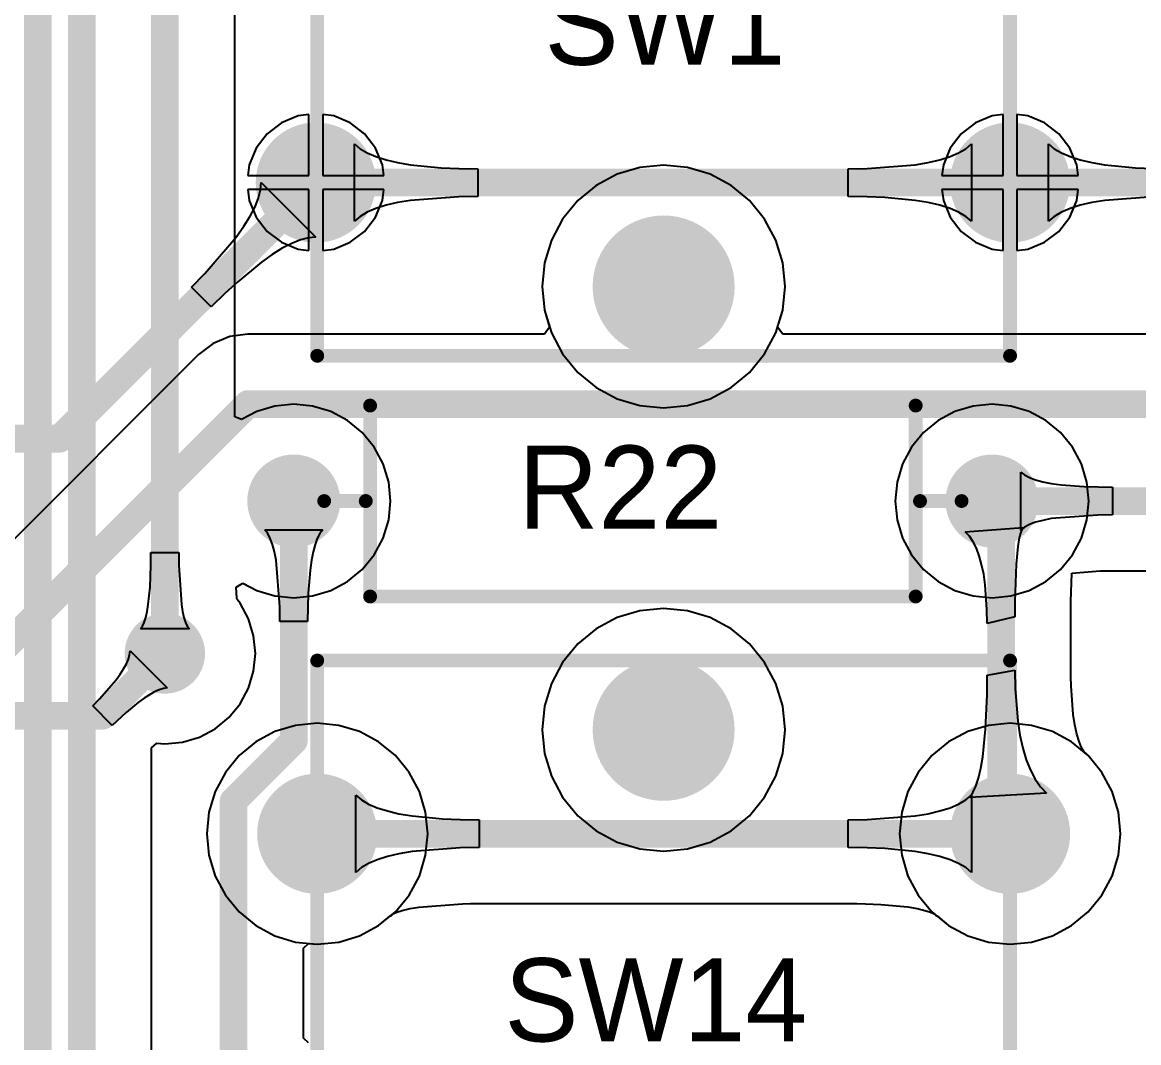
# Model space of a CAD drawing. Header units: millimetres. Extents: x 0 to 140, y 0 to 130.
# Drawn here: x 31.04 to 51.51, y 44.55 to 63.26 of the extents above; entities that cross this region are included whole.
import ezdxf

# ---------------------------------------------------------------- set-up
doc = ezdxf.new("R2010")
doc.units = ezdxf.units.MM
for name, color, linetype in [('BottomLayer', 5, 'Continuous'), ('BottomSolder', 6, 'Continuous'), ('MultiLayer', 9, 'Continuous'), ('PadHoleLayer', 156, 'Continuous'), ('TopLayer', 1, 'Continuous'), ('TopOverlay', 2, 'Continuous'), ('TopSolder', 216, 'Continuous'), ('ViaHoleLayer', 16, 'Continuous')]:
    doc.layers.add(name, color=color, linetype=linetype)

# ---------------------------------------------------------------- blocks, each defined once
blk = doc.blocks.new('SW_4P_B_19')
at = {"layer": 'BottomLayer'}
h = blk.add_hatch(color=5, dxfattribs=at)
edge = h.paths.add_edge_path()
edge.add_arc((-0.0254, 4.445), 1.2, 0, 360)
h = blk.add_hatch(color=5, dxfattribs=at)
edge = h.paths.add_edge_path()
edge.add_arc((-6.3754, 2.54), 1, 0, 360)
h = blk.add_hatch(color=5, dxfattribs=at)
edge = h.paths.add_edge_path()
edge.add_arc((6.35, 2.54), 1, 0, 360)
h = blk.add_hatch(color=5, dxfattribs=at)
edge = h.paths.add_edge_path()
edge.add_arc((-6.3754, -2.54), 1, 0, 360)
h = blk.add_hatch(color=5, dxfattribs=at)
edge = h.paths.add_edge_path()
edge.add_arc((6.3246, -2.54), 1, 0, 360)
h = blk.add_hatch(color=5, dxfattribs=at)
edge = h.paths.add_edge_path()
edge.add_arc((-0.0254, -4.445), 1.2, 0, 360)
at = {"layer": 'BottomSolder'}
h = blk.add_hatch(color=6, dxfattribs=at)
edge = h.paths.add_edge_path()
edge.add_arc((-0.0254, 4.445), 1.3016, 0, 360)
h = blk.add_hatch(color=6, dxfattribs=at)
edge = h.paths.add_edge_path()
edge.add_arc((-6.3754, 2.54), 1.1016, 0, 360)
h = blk.add_hatch(color=6, dxfattribs=at)
edge = h.paths.add_edge_path()
edge.add_arc((6.35, 2.54), 1.1016, 0, 360)
h = blk.add_hatch(color=6, dxfattribs=at)
edge = h.paths.add_edge_path()
edge.add_arc((-6.3754, -2.54), 1.1016, 0, 360)
h = blk.add_hatch(color=6, dxfattribs=at)
edge = h.paths.add_edge_path()
edge.add_arc((6.3246, -2.54), 1.1016, 0, 360)
h = blk.add_hatch(color=6, dxfattribs=at)
edge = h.paths.add_edge_path()
edge.add_arc((-0.0254, -4.445), 1.3016, 0, 360)
at = {"layer": 'MultiLayer'}
h = blk.add_hatch(color=9, dxfattribs=at)
edge = h.paths.add_edge_path()
edge.add_arc((-0.0254, 4.445), 1.2, 0, 360)
h = blk.add_hatch(color=9, dxfattribs=at)
edge = h.paths.add_edge_path()
edge.add_arc((-6.3754, 2.54), 1, 0, 360)
h = blk.add_hatch(color=9, dxfattribs=at)
edge = h.paths.add_edge_path()
edge.add_arc((6.35, 2.54), 1, 0, 360)
h = blk.add_hatch(color=9, dxfattribs=at)
edge = h.paths.add_edge_path()
edge.add_arc((-6.3754, -2.54), 1, 0, 360)
h = blk.add_hatch(color=9, dxfattribs=at)
edge = h.paths.add_edge_path()
edge.add_arc((6.3246, -2.54), 1, 0, 360)
h = blk.add_hatch(color=9, dxfattribs=at)
edge = h.paths.add_edge_path()
edge.add_arc((-0.0254, -4.445), 1.2, 0, 360)
at = {"layer": 'PadHoleLayer'}
h = blk.add_hatch(color=156, dxfattribs=at)
edge = h.paths.add_edge_path()
edge.add_arc((-0.0254, 4.445), 1, 0, 360)
h = blk.add_hatch(color=156, dxfattribs=at)
edge = h.paths.add_edge_path()
edge.add_arc((-6.3754, 2.54), 0.6, 0, 360)
h = blk.add_hatch(color=156, dxfattribs=at)
edge = h.paths.add_edge_path()
edge.add_arc((6.35, 2.54), 0.6, 0, 360)
h = blk.add_hatch(color=156, dxfattribs=at)
edge = h.paths.add_edge_path()
edge.add_arc((-6.3754, -2.54), 0.6, 0, 360)
h = blk.add_hatch(color=156, dxfattribs=at)
edge = h.paths.add_edge_path()
edge.add_arc((6.3246, -2.54), 0.6, 0, 360)
h = blk.add_hatch(color=156, dxfattribs=at)
edge = h.paths.add_edge_path()
edge.add_arc((-0.0254, -4.445), 1, 0, 360)
at = {"layer": 'TopLayer'}
h = blk.add_hatch(color=1, dxfattribs=at)
edge = h.paths.add_edge_path()
edge.add_arc((-0.0254, 4.445), 1.2, 0, 360)
h = blk.add_hatch(color=1, dxfattribs=at)
edge = h.paths.add_edge_path()
edge.add_arc((-6.3754, 2.54), 1, 0, 360)
h = blk.add_hatch(color=1, dxfattribs=at)
edge = h.paths.add_edge_path()
edge.add_arc((6.35, 2.54), 1, 0, 360)
h = blk.add_hatch(color=1, dxfattribs=at)
edge = h.paths.add_edge_path()
edge.add_arc((-6.3754, -2.54), 1, 0, 360)
h = blk.add_hatch(color=1, dxfattribs=at)
edge = h.paths.add_edge_path()
edge.add_arc((6.3246, -2.54), 1, 0, 360)
h = blk.add_hatch(color=1, dxfattribs=at)
edge = h.paths.add_edge_path()
edge.add_arc((-0.0254, -4.445), 1.2, 0, 360)
at = {"layer": 'TopSolder'}
h = blk.add_hatch(color=216, dxfattribs=at)
edge = h.paths.add_edge_path()
edge.add_arc((-0.0254, 4.445), 1.3016, 0, 360)
h = blk.add_hatch(color=216, dxfattribs=at)
edge = h.paths.add_edge_path()
edge.add_arc((-6.3754, 2.54), 1.1016, 0, 360)
h = blk.add_hatch(color=216, dxfattribs=at)
edge = h.paths.add_edge_path()
edge.add_arc((6.35, 2.54), 1.1016, 0, 360)
h = blk.add_hatch(color=216, dxfattribs=at)
edge = h.paths.add_edge_path()
edge.add_arc((-6.3754, -2.54), 1.1016, 0, 360)
h = blk.add_hatch(color=216, dxfattribs=at)
edge = h.paths.add_edge_path()
edge.add_arc((6.3246, -2.54), 1.1016, 0, 360)
h = blk.add_hatch(color=216, dxfattribs=at)
edge = h.paths.add_edge_path()
edge.add_arc((-0.0254, -4.445), 1.3016, 0, 360)
at = {"layer": 'TopOverlay', "const_width": 0.254}
for points in [[(6.3246, 5.715), (-6.3754, 5.715)], [(-6.3754, 5.715), (-6.3754, -5.715)], [(6.3246, 5.715), (6.3246, -5.715)], [(6.3246, -5.715), (-6.3754, -5.715)]]:
    blk.add_lwpolyline(points, dxfattribs=at)
at = {"layer": 'TopOverlay', "const_width": 0.127}
for points in [[(-6.4389, 5.715, 1), (-6.3119, 5.715, 1)], [(-6.4389, 5.715, 1), (-6.3119, 5.715, 1)], [(6.2611, 5.715, 1), (6.3881, 5.715, 1)], [(6.2611, 5.715, 1), (6.3881, 5.715, 1)], [(-6.4389, -5.715, 1), (-6.3119, -5.715, 1)], [(-6.4389, -5.715, 1), (-6.3119, -5.715, 1)], [(6.2611, -5.715, 1), (6.3881, -5.715, 1)], [(6.2611, -5.715, 1), (6.3881, -5.715, 1)]]:
    blk.add_lwpolyline(points, format="xyb", close=True, dxfattribs=at)
blk = doc.blocks.new('_________1_2__29')
at = {"layer": 'BottomLayer'}
h = blk.add_hatch(color=5, dxfattribs=at)
edge = h.paths.add_edge_path()
edge.add_arc((-6.4, 0), 0.75, 0, 360)
h = blk.add_hatch(color=5, dxfattribs=at)
edge = h.paths.add_edge_path()
edge.add_arc((6.4, 0), 0.75, 0, 360)
at = {"layer": 'BottomSolder'}
h = blk.add_hatch(color=6, dxfattribs=at)
edge = h.paths.add_edge_path()
edge.add_arc((-6.4, 0), 0.852, 0, 360)
h = blk.add_hatch(color=6, dxfattribs=at)
edge = h.paths.add_edge_path()
edge.add_arc((6.4, 0), 0.852, 0, 360)
at = {"layer": 'MultiLayer'}
h = blk.add_hatch(color=9, dxfattribs=at)
edge = h.paths.add_edge_path()
edge.add_arc((-6.4, 0), 0.75, 0, 360)
h = blk.add_hatch(color=9, dxfattribs=at)
edge = h.paths.add_edge_path()
edge.add_arc((6.4, 0), 0.75, 0, 360)
at = {"layer": 'PadHoleLayer'}
h = blk.add_hatch(color=156, dxfattribs=at)
edge = h.paths.add_edge_path()
edge.add_arc((-6.4, 0), 0.35, 0, 360)
h = blk.add_hatch(color=156, dxfattribs=at)
edge = h.paths.add_edge_path()
edge.add_arc((6.4, 0), 0.35, 0, 360)
at = {"layer": 'TopLayer'}
h = blk.add_hatch(color=1, dxfattribs=at)
edge = h.paths.add_edge_path()
edge.add_arc((-6.4, 0), 0.75, 0, 360)
h = blk.add_hatch(color=1, dxfattribs=at)
edge = h.paths.add_edge_path()
edge.add_arc((6.4, 0), 0.75, 0, 360)
at = {"layer": 'TopSolder'}
h = blk.add_hatch(color=216, dxfattribs=at)
edge = h.paths.add_edge_path()
edge.add_arc((-6.4, 0), 0.852, 0, 360)
h = blk.add_hatch(color=216, dxfattribs=at)
edge = h.paths.add_edge_path()
edge.add_arc((6.4, 0), 0.852, 0, 360)
at = {"layer": 'TopOverlay', "const_width": 0.254}
for points in [[(-5, 1.75), (-5, -1.75)], [(5, 1.75), (-5, 1.75)], [(5, 1.75), (5, -1.75)], [(-5.08, 0), (-5.842, 0)], [(5.842, 0), (5.08, 0)], [(5, -1.75), (-5, -1.75)]]:
    blk.add_lwpolyline(points, dxfattribs=at)
at = {"layer": 'TopOverlay', "const_width": 0.127}
for points in [[(-5.064, 1.75, 1), (-4.937, 1.75, 1)], [(-5.064, 1.75, 1), (-4.937, 1.75, 1)], [(4.937, 1.75, 1), (5.064, 1.75, 1)], [(4.937, 1.75, 1), (5.064, 1.75, 1)], [(-5.905, 0, 1), (-5.779, 0, 1)], [(-5.144, 0, 1), (-5.016, 0, 1)], [(5.016, 0, 1), (5.144, 0, 1)], [(5.779, 0, 1), (5.905, 0, 1)], [(-5.064, -1.75, 1), (-4.937, -1.75, 1)], [(-5.064, -1.75, 1), (-4.937, -1.75, 1)], [(4.937, -1.75, 1), (5.064, -1.75, 1)], [(4.937, -1.75, 1), (5.064, -1.75, 1)]]:
    blk.add_lwpolyline(points, format="xyb", close=True, dxfattribs=at)
blk = doc.blocks.new('SW_4P_B_49')
at = {"layer": 'BottomLayer'}
h = blk.add_hatch(color=5, dxfattribs=at)
edge = h.paths.add_edge_path()
edge.add_arc((-0.0254, 4.445), 1.2, 0, 360)
h = blk.add_hatch(color=5, dxfattribs=at)
edge = h.paths.add_edge_path()
edge.add_arc((-6.3754, 2.54), 1, 0, 360)
h = blk.add_hatch(color=5, dxfattribs=at)
edge = h.paths.add_edge_path()
edge.add_arc((6.35, 2.54), 1, 0, 360)
h = blk.add_hatch(color=5, dxfattribs=at)
edge = h.paths.add_edge_path()
edge.add_arc((-6.3754, -2.54), 1, 0, 360)
h = blk.add_hatch(color=5, dxfattribs=at)
edge = h.paths.add_edge_path()
edge.add_arc((6.3246, -2.54), 1, 0, 360)
h = blk.add_hatch(color=5, dxfattribs=at)
edge = h.paths.add_edge_path()
edge.add_arc((-0.0254, -4.445), 1.2, 0, 360)
at = {"layer": 'BottomSolder'}
h = blk.add_hatch(color=6, dxfattribs=at)
edge = h.paths.add_edge_path()
edge.add_arc((-0.0254, 4.445), 1.3016, 0, 360)
h = blk.add_hatch(color=6, dxfattribs=at)
edge = h.paths.add_edge_path()
edge.add_arc((-6.3754, 2.54), 1.1016, 0, 360)
h = blk.add_hatch(color=6, dxfattribs=at)
edge = h.paths.add_edge_path()
edge.add_arc((6.35, 2.54), 1.1016, 0, 360)
h = blk.add_hatch(color=6, dxfattribs=at)
edge = h.paths.add_edge_path()
edge.add_arc((-6.3754, -2.54), 1.1016, 0, 360)
h = blk.add_hatch(color=6, dxfattribs=at)
edge = h.paths.add_edge_path()
edge.add_arc((6.3246, -2.54), 1.1016, 0, 360)
h = blk.add_hatch(color=6, dxfattribs=at)
edge = h.paths.add_edge_path()
edge.add_arc((-0.0254, -4.445), 1.3016, 0, 360)
at = {"layer": 'MultiLayer'}
h = blk.add_hatch(color=9, dxfattribs=at)
edge = h.paths.add_edge_path()
edge.add_arc((-0.0254, 4.445), 1.2, 0, 360)
h = blk.add_hatch(color=9, dxfattribs=at)
edge = h.paths.add_edge_path()
edge.add_arc((-6.3754, 2.54), 1, 0, 360)
h = blk.add_hatch(color=9, dxfattribs=at)
edge = h.paths.add_edge_path()
edge.add_arc((6.35, 2.54), 1, 0, 360)
h = blk.add_hatch(color=9, dxfattribs=at)
edge = h.paths.add_edge_path()
edge.add_arc((-6.3754, -2.54), 1, 0, 360)
h = blk.add_hatch(color=9, dxfattribs=at)
edge = h.paths.add_edge_path()
edge.add_arc((6.3246, -2.54), 1, 0, 360)
h = blk.add_hatch(color=9, dxfattribs=at)
edge = h.paths.add_edge_path()
edge.add_arc((-0.0254, -4.445), 1.2, 0, 360)
at = {"layer": 'PadHoleLayer'}
h = blk.add_hatch(color=156, dxfattribs=at)
edge = h.paths.add_edge_path()
edge.add_arc((-0.0254, 4.445), 1, 0, 360)
h = blk.add_hatch(color=156, dxfattribs=at)
edge = h.paths.add_edge_path()
edge.add_arc((-6.3754, 2.54), 0.6, 0, 360)
h = blk.add_hatch(color=156, dxfattribs=at)
edge = h.paths.add_edge_path()
edge.add_arc((6.35, 2.54), 0.6, 0, 360)
h = blk.add_hatch(color=156, dxfattribs=at)
edge = h.paths.add_edge_path()
edge.add_arc((-6.3754, -2.54), 0.6, 0, 360)
h = blk.add_hatch(color=156, dxfattribs=at)
edge = h.paths.add_edge_path()
edge.add_arc((6.3246, -2.54), 0.6, 0, 360)
h = blk.add_hatch(color=156, dxfattribs=at)
edge = h.paths.add_edge_path()
edge.add_arc((-0.0254, -4.445), 1, 0, 360)
at = {"layer": 'TopLayer'}
h = blk.add_hatch(color=1, dxfattribs=at)
edge = h.paths.add_edge_path()
edge.add_arc((-0.0254, 4.445), 1.2, 0, 360)
h = blk.add_hatch(color=1, dxfattribs=at)
edge = h.paths.add_edge_path()
edge.add_arc((-6.3754, 2.54), 1, 0, 360)
h = blk.add_hatch(color=1, dxfattribs=at)
edge = h.paths.add_edge_path()
edge.add_arc((6.35, 2.54), 1, 0, 360)
h = blk.add_hatch(color=1, dxfattribs=at)
edge = h.paths.add_edge_path()
edge.add_arc((-6.3754, -2.54), 1, 0, 360)
h = blk.add_hatch(color=1, dxfattribs=at)
edge = h.paths.add_edge_path()
edge.add_arc((6.3246, -2.54), 1, 0, 360)
h = blk.add_hatch(color=1, dxfattribs=at)
edge = h.paths.add_edge_path()
edge.add_arc((-0.0254, -4.445), 1.2, 0, 360)
at = {"layer": 'TopSolder'}
h = blk.add_hatch(color=216, dxfattribs=at)
edge = h.paths.add_edge_path()
edge.add_arc((-0.0254, 4.445), 1.3016, 0, 360)
h = blk.add_hatch(color=216, dxfattribs=at)
edge = h.paths.add_edge_path()
edge.add_arc((-6.3754, 2.54), 1.1016, 0, 360)
h = blk.add_hatch(color=216, dxfattribs=at)
edge = h.paths.add_edge_path()
edge.add_arc((6.35, 2.54), 1.1016, 0, 360)
h = blk.add_hatch(color=216, dxfattribs=at)
edge = h.paths.add_edge_path()
edge.add_arc((-6.3754, -2.54), 1.1016, 0, 360)
h = blk.add_hatch(color=216, dxfattribs=at)
edge = h.paths.add_edge_path()
edge.add_arc((6.3246, -2.54), 1.1016, 0, 360)
h = blk.add_hatch(color=216, dxfattribs=at)
edge = h.paths.add_edge_path()
edge.add_arc((-0.0254, -4.445), 1.3016, 0, 360)
at = {"layer": 'TopOverlay', "const_width": 0.254}
for points in [[(-6.3754, 5.715), (-6.3754, -5.715)], [(6.3246, 5.715), (-6.3754, 5.715)], [(6.3246, 5.715), (6.3246, -5.715)], [(6.3246, -5.715), (-6.3754, -5.715)]]:
    blk.add_lwpolyline(points, dxfattribs=at)
at = {"layer": 'TopOverlay', "const_width": 0.127}
for points in [[(-6.4389, 5.715, 1), (-6.3119, 5.715, 1)], [(-6.4389, 5.715, 1), (-6.3119, 5.715, 1)], [(6.2611, 5.715, 1), (6.3881, 5.715, 1)], [(6.2611, 5.715, 1), (6.3881, 5.715, 1)], [(-6.4389, -5.715, 1), (-6.3119, -5.715, 1)], [(-6.4389, -5.715, 1), (-6.3119, -5.715, 1)], [(6.2611, -5.715, 1), (6.3881, -5.715, 1)], [(6.2611, -5.715, 1), (6.3881, -5.715, 1)]]:
    blk.add_lwpolyline(points, format="xyb", close=True, dxfattribs=at)

msp = doc.modelspace()

# ---------------------------------------------------------------- hatches: boundary and pattern name
at = {"layer": 'BottomLayer'}
h = msp.add_hatch(color=5, dxfattribs=at)
edge = h.paths.add_edge_path()
edge.add_arc((33.655, 51.689), 0.635, 0, 360)
at = {"layer": 'BottomSolder'}
h = msp.add_hatch(color=6, dxfattribs=at)
edge = h.paths.add_edge_path()
edge.add_arc((33.655, 51.689), 0.737, 0, 360)
at = {"layer": 'TopLayer'}
h = msp.add_hatch(color=1, dxfattribs=at)
edge = h.paths.add_edge_path()
edge.add_arc((33.655, 51.689), 0.635, 0, 360)
at = {"layer": 'TopSolder'}
h = msp.add_hatch(color=216, dxfattribs=at)
edge = h.paths.add_edge_path()
edge.add_arc((33.655, 51.689), 0.737, 0, 360)
at = {"layer": 'ViaHoleLayer'}
h = msp.add_hatch(color=16, dxfattribs=at)
edge = h.paths.add_edge_path()
edge.add_arc((33.655, 51.689), 0.356, 0, 360)

# ---------------------------------------------------------------- linework, layer by layer
at = {"layer": 'BottomLayer'}
for p, q in [((35.791, 61.416), (35.529, 61.215)), ((36.096, 61.543), (35.791, 61.416)), ((36.296, 61.569), (36.096, 61.543)), ((36.296, 60.448), (36.296, 61.569)), ((36.75, 61.543), (36.55, 61.569)), ((36.55, 61.569), (36.55, 60.448)), ((37.055, 61.416), (36.75, 61.543)), ((37.317, 61.215), (37.055, 61.416)), ((48.516, 61.416), (48.254, 61.215)), ((48.821, 61.543), (48.516, 61.416)), ((49.021, 61.569), (48.821, 61.543)), ((49.021, 60.448), (49.021, 61.569)), ((49.476, 61.543), (49.275, 61.569)), ((49.275, 61.569), (49.275, 60.448)), ((49.781, 61.416), (49.476, 61.543)), ((50.043, 61.215), (49.781, 61.416)), ((35.529, 61.215), (35.328, 60.953)), ((37.518, 60.953), (37.317, 61.215)), ((48.254, 61.215), (48.053, 60.953)), ((50.244, 60.953), (50.043, 61.215)), ((37.13, 59.613), (37.13, 61.029)), ((37.13, 61.029), (37.234, 60.942)), ((48.337, 60.942), (48.442, 61.029)), ((48.442, 61.029), (48.442, 59.613)), ((49.855, 59.613), (49.855, 61.029)), ((49.855, 61.029), (49.959, 60.942)), ((35.328, 60.953), (35.201, 60.648)), ((37.234, 60.942), (37.365, 60.865)), ((37.365, 60.865), (37.524, 60.797)), ((37.645, 60.648), (37.518, 60.953)), ((37.524, 60.797), (37.709, 60.738)), ((47.862, 60.738), (48.048, 60.797)), ((48.053, 60.953), (47.927, 60.648)), ((48.048, 60.797), (48.206, 60.865)), ((48.206, 60.865), (48.337, 60.942)), ((49.959, 60.942), (50.091, 60.865)), ((50.091, 60.865), (50.249, 60.797)), ((50.37, 60.648), (50.244, 60.953)), ((50.249, 60.797), (50.435, 60.738)), ((35.201, 60.648), (35.175, 60.448)), ((37.671, 60.448), (37.645, 60.648)), ((37.709, 60.738), (37.922, 60.688)), ((37.922, 60.688), (38.161, 60.648)), ((38.161, 60.648), (38.722, 60.593)), ((38.722, 60.593), (39.042, 60.58)), ((39.042, 60.58), (39.39, 60.575)), ((39.39, 60.575), (39.39, 60.067)), ((42.364, 60.6), (41.946, 60.473)), ((42.798, 60.643), (42.364, 60.6)), ((43.233, 60.6), (42.798, 60.643)), ((43.651, 60.473), (43.233, 60.6)), ((46.181, 60.575), (46.529, 60.58)), ((46.181, 60.067), (46.181, 60.575)), ((46.529, 60.58), (47.41, 60.648)), ((47.41, 60.648), (47.65, 60.688)), ((47.65, 60.688), (47.862, 60.738)), ((47.927, 60.648), (47.9, 60.448)), ((50.397, 60.448), (50.37, 60.648)), ((50.435, 60.738), (50.647, 60.688)), ((50.647, 60.688), (50.887, 60.648)), ((50.887, 60.648), (51.447, 60.593)), ((51.447, 60.593), (51.768, 60.58)), ((35.175, 60.448), (36.296, 60.448)), ((36.55, 60.448), (37.671, 60.448)), ((41.946, 60.473), (41.561, 60.267)), ((44.035, 60.267), (43.651, 60.473)), ((47.9, 60.448), (49.021, 60.448)), ((49.275, 60.448), (50.397, 60.448)), ((36.296, 60.194), (35.175, 60.194)), ((35.175, 60.194), (35.201, 59.994)), ((35.372, 60.039), (35.41, 60.187)), ((35.41, 60.187), (35.423, 60.322)), ((35.423, 60.322), (36.424, 59.321)), ((36.296, 59.073), (36.296, 60.194)), ((37.671, 60.194), (36.55, 60.194)), ((36.55, 60.194), (36.55, 59.073)), ((37.645, 59.994), (37.671, 60.194)), ((41.561, 60.267), (41.224, 59.991)), ((44.373, 59.991), (44.035, 60.267)), ((49.021, 60.194), (47.9, 60.194)), ((47.9, 60.194), (47.927, 59.994)), ((49.021, 59.073), (49.021, 60.194)), ((50.397, 60.194), (49.275, 60.194)), ((49.275, 60.194), (49.275, 59.073)), ((50.37, 59.994), (50.397, 60.194)), ((35.201, 59.994), (35.328, 59.689)), ((35.308, 59.879), (35.372, 60.039)), ((37.518, 59.689), (37.645, 59.994)), ((38.161, 59.994), (37.922, 59.954)), ((39.042, 60.062), (38.161, 59.994)), ((39.39, 60.067), (39.042, 60.062)), ((41.224, 59.991), (40.947, 59.653)), ((44.65, 59.653), (44.373, 59.991)), ((46.529, 60.062), (46.181, 60.067)), ((46.85, 60.049), (46.529, 60.062)), ((47.41, 59.994), (46.85, 60.049)), ((47.65, 59.954), (47.41, 59.994)), ((47.927, 59.994), (48.053, 59.689)), ((50.244, 59.689), (50.37, 59.994)), ((50.887, 59.994), (50.647, 59.954)), ((51.768, 60.062), (50.887, 59.994)), ((35.218, 59.706), (35.308, 59.879)), ((37.365, 59.777), (37.234, 59.7)), ((37.524, 59.845), (37.365, 59.777)), ((37.709, 59.904), (37.524, 59.845)), ((37.922, 59.954), (37.709, 59.904)), ((47.862, 59.904), (47.65, 59.954)), ((48.048, 59.845), (47.862, 59.904)), ((48.206, 59.777), (48.048, 59.845)), ((48.337, 59.7), (48.206, 59.777)), ((50.091, 59.777), (49.959, 59.7)), ((50.249, 59.845), (50.091, 59.777)), ((50.435, 59.904), (50.249, 59.845)), ((50.647, 59.954), (50.435, 59.904)), ((35.103, 59.521), (35.218, 59.706)), ((35.328, 59.689), (35.529, 59.427)), ((37.234, 59.7), (37.13, 59.613)), ((37.317, 59.427), (37.518, 59.689)), ((40.947, 59.653), (40.741, 59.268)), ((44.856, 59.268), (44.65, 59.653)), ((48.053, 59.689), (48.254, 59.427)), ((48.442, 59.613), (48.337, 59.7)), ((49.959, 59.7), (49.855, 59.613)), ((50.043, 59.427), (50.244, 59.689)), ((34.963, 59.323), (35.103, 59.521)), ((35.529, 59.427), (35.791, 59.226)), ((37.055, 59.226), (37.317, 59.427)), ((48.254, 59.427), (48.516, 59.226)), ((49.781, 59.226), (50.043, 59.427)), ((34.388, 58.652), (34.963, 59.323)), ((35.791, 59.226), (36.096, 59.099)), ((35.981, 59.206), (35.808, 59.116)), ((36.141, 59.27), (35.981, 59.206)), ((36.289, 59.308), (36.141, 59.27)), ((36.424, 59.321), (36.289, 59.308)), ((36.75, 59.099), (37.055, 59.226)), ((40.741, 59.268), (40.614, 58.85)), ((44.982, 58.85), (44.856, 59.268)), ((48.516, 59.226), (48.821, 59.099)), ((49.476, 59.099), (49.781, 59.226)), ((35.623, 59.001), (35.425, 58.861)), ((35.808, 59.116), (35.623, 59.001)), ((36.096, 59.099), (36.296, 59.073)), ((36.55, 59.073), (36.75, 59.099)), ((48.821, 59.099), (49.021, 59.073)), ((49.275, 59.073), (49.476, 59.099)), ((35.425, 58.861), (34.99, 58.503)), ((40.614, 58.85), (40.572, 58.416)), ((45.025, 58.416), (44.982, 58.85)), ((34.145, 58.402), (34.388, 58.652)), ((34.504, 58.043), (34.145, 58.402)), ((34.99, 58.503), (34.754, 58.286)), ((40.572, 58.416), (40.614, 57.982)), ((44.982, 57.982), (45.025, 58.416)), ((34.754, 58.286), (34.504, 58.043)), ((40.614, 57.982), (40.709, 57.669)), ((44.887, 57.669), (44.982, 57.982)), ((35.179, 57.542), (34.847, 57.498)), ((40.615, 57.542), (35.179, 57.542)), ((40.709, 57.669), (40.615, 57.542)), ((44.982, 57.542), (44.887, 57.669)), ((58.724, 57.542), (44.982, 57.542)), ((34.539, 57.37), (34.273, 57.167)), ((34.847, 57.498), (34.539, 57.37)), ((34.273, 57.167), (30.201, 53.095)), ((49.348, 53.952), (49.348, 55.014)), ((49.348, 55.014), (49.415, 54.961)), ((49.415, 54.961), (49.504, 54.914)), ((49.504, 54.914), (49.615, 54.873)), ((49.615, 54.873), (49.749, 54.837)), ((49.749, 54.837), (49.905, 54.806)), ((49.905, 54.806), (50.084, 54.781)), ((50.084, 54.781), (50.509, 54.748)), ((50.509, 54.748), (51.024, 54.737)), ((51.024, 54.737), (51.024, 54.229)), ((51.024, 54.229), (50.755, 54.226)), ((49.504, 54.052), (49.415, 54.005)), ((49.615, 54.093), (49.504, 54.052)), ((49.749, 54.129), (49.615, 54.093)), ((49.905, 54.16), (49.749, 54.129)), ((50.755, 54.226), (49.905, 54.16)), ((35.54, 53.886), (35.487, 53.953)), ((35.487, 53.953), (36.549, 53.953)), ((35.587, 53.797), (35.54, 53.886)), ((36.496, 53.886), (36.449, 53.797)), ((36.549, 53.953), (36.496, 53.886)), ((48.326, 53.917), (49.388, 53.995)), ((48.403, 53.837), (48.326, 53.917)), ((48.471, 53.738), (48.403, 53.837)), ((49.334, 53.874), (49.311, 53.774)), ((49.359, 53.947), (49.334, 53.874)), ((49.415, 54.005), (49.348, 53.952)), ((49.388, 53.995), (49.359, 53.947)), ((35.628, 53.686), (35.587, 53.797)), ((35.664, 53.552), (35.628, 53.686)), ((36.408, 53.686), (36.372, 53.552)), ((36.449, 53.797), (36.408, 53.686)), ((48.532, 53.619), (48.471, 53.738)), ((48.584, 53.48), (48.532, 53.619)), ((49.291, 53.649), (49.261, 53.323)), ((49.311, 53.774), (49.291, 53.649)), ((35.695, 53.396), (35.664, 53.552)), ((36.372, 53.552), (36.341, 53.396)), ((48.628, 53.322), (48.584, 53.48)), ((35.761, 52.546), (35.695, 53.396)), ((36.316, 53.217), (36.283, 52.792)), ((36.341, 53.396), (36.316, 53.217)), ((48.665, 53.145), (48.628, 53.322)), ((49.261, 53.323), (49.239, 52.64)), ((48.693, 52.947), (48.665, 53.145)), ((50.264, 52.644), (50.281, 53.161)), ((50.281, 53.161), (50.8, 53.202)), ((50.8, 53.202), (50.817, 53.202)), ((50.817, 53.202), (52.56, 53.202)), ((48.725, 52.494), (48.693, 52.947)), ((36.283, 52.792), (36.272, 52.277)), ((49.239, 52.64), (49.237, 52.361)), ((50.264, 51.263), (50.264, 52.644)), ((35.764, 52.277), (35.761, 52.546)), ((48.729, 52.238), (48.725, 52.494)), ((36.272, 52.277), (35.764, 52.277)), ((49.237, 52.361), (48.729, 52.238)), ((32.949, 51.499), (32.986, 51.584)), ((32.986, 51.584), (33.01, 51.662)), ((33.01, 51.662), (33.022, 51.734)), ((33.022, 51.734), (33.7, 51.056)), ((32.837, 51.31), (32.899, 51.408)), ((32.899, 51.408), (32.949, 51.499)), ((48.729, 51.292), (49.237, 51.38)), ((49.237, 51.38), (49.243, 51.046)), ((32.459, 50.855), (32.762, 51.206)), ((32.762, 51.206), (32.837, 51.31)), ((48.726, 50.932), (48.729, 51.292)), ((50.267, 51.095), (50.264, 51.263)), ((33.465, 50.983), (33.374, 50.933)), ((33.55, 51.02), (33.465, 50.983)), ((33.628, 51.044), (33.55, 51.02)), ((33.7, 51.056), (33.628, 51.044)), ((49.243, 51.046), (49.289, 50.45)), ((50.308, 50.569), (50.267, 51.095)), ((32.332, 50.726), (32.459, 50.855)), ((33.172, 50.796), (32.945, 50.607)), ((33.276, 50.871), (33.172, 50.796)), ((33.374, 50.933), (33.276, 50.871)), ((48.7, 50.302), (48.726, 50.932)), ((32.692, 50.366), (32.332, 50.726)), ((32.945, 50.607), (32.692, 50.366)), ((50.338, 50.378), (50.308, 50.569)), ((49.289, 50.45), (49.33, 50.189)), ((50.375, 50.209), (50.338, 50.378)), ((48.647, 49.794), (48.7, 50.302)), ((49.33, 50.189), (49.382, 49.951)), ((50.415, 50.076), (50.375, 50.209)), ((49.382, 49.951), (49.446, 49.738)), ((50.453, 49.98), (50.415, 50.076)), ((50.484, 49.92), (50.453, 49.98)), ((48.611, 49.584), (48.647, 49.794)), ((49.446, 49.738), (49.521, 49.549)), ((50.503, 49.894), (50.484, 49.92)), ((50.559, 49.834), (50.503, 49.894)), ((50.581, 49.816), (50.559, 49.834)), ((50.833, 49.509), (50.581, 49.816)), ((48.569, 49.405), (48.611, 49.584)), ((49.521, 49.549), (49.608, 49.385)), ((48.52, 49.257), (48.569, 49.405)), ((49.608, 49.385), (49.707, 49.244)), ((51.02, 49.159), (50.833, 49.509)), ((48.402, 49.049), (48.464, 49.138)), ((49.817, 49.128), (48.402, 49.049)), ((48.464, 49.138), (48.52, 49.257)), ((49.707, 49.244), (49.817, 49.128)), ((51.135, 48.779), (51.02, 49.159)), ((37.155, 47.676), (37.155, 49.092)), ((37.155, 49.092), (37.259, 49.005)), ((37.259, 49.005), (37.391, 48.928)), ((37.391, 48.928), (37.549, 48.86)), ((48.048, 48.86), (48.206, 48.928)), ((48.206, 48.928), (48.337, 49.005)), ((48.337, 49.005), (48.442, 49.092)), ((48.442, 49.092), (48.442, 47.676)), ((37.549, 48.86), (37.735, 48.801)), ((37.735, 48.801), (37.947, 48.751)), ((37.947, 48.751), (38.187, 48.711)), ((38.187, 48.711), (38.747, 48.656)), ((46.529, 48.643), (47.41, 48.711)), ((47.41, 48.711), (47.65, 48.751)), ((47.65, 48.751), (47.862, 48.801)), ((47.862, 48.801), (48.048, 48.86)), ((51.174, 48.384), (51.135, 48.779)), ((38.747, 48.656), (39.068, 48.643)), ((39.068, 48.643), (39.416, 48.638)), ((39.416, 48.638), (39.416, 48.13)), ((46.181, 48.638), (46.529, 48.643)), ((46.181, 48.13), (46.181, 48.638)), ((51.135, 47.989), (51.174, 48.384)), ((39.068, 48.125), (38.187, 48.057)), ((39.416, 48.13), (39.068, 48.125)), ((46.529, 48.125), (46.181, 48.13)), ((46.85, 48.112), (46.529, 48.125)), ((47.41, 48.057), (46.85, 48.112)), ((37.549, 47.908), (37.391, 47.84)), ((37.735, 47.967), (37.549, 47.908)), ((37.947, 48.017), (37.735, 47.967)), ((38.187, 48.057), (37.947, 48.017)), ((47.65, 48.017), (47.41, 48.057)), ((47.862, 47.967), (47.65, 48.017)), ((48.048, 47.908), (47.862, 47.967)), ((48.206, 47.84), (48.048, 47.908)), ((51.02, 47.609), (51.135, 47.989)), ((37.259, 47.763), (37.155, 47.676)), ((37.391, 47.84), (37.259, 47.763)), ((48.337, 47.763), (48.206, 47.84)), ((48.442, 47.676), (48.337, 47.763)), ((50.833, 47.259), (51.02, 47.609)), ((38.313, 47.039), (39.114, 47.101)), ((39.114, 47.101), (39.255, 47.103)), ((39.255, 47.103), (46.342, 47.103)), ((46.342, 47.103), (46.501, 47.101)), ((46.501, 47.101), (46.778, 47.089)), ((46.778, 47.089), (47.274, 47.041)), ((50.581, 46.952), (50.833, 47.259)), ((37.574, 46.7), (37.781, 46.87)), ((37.781, 46.87), (37.808, 46.886)), ((37.808, 46.886), (37.849, 46.92)), ((37.849, 46.92), (37.854, 46.923)), ((37.854, 46.923), (37.907, 46.946)), ((37.907, 46.946), (38.007, 46.978)), ((38.007, 46.978), (38.151, 47.012)), ((38.151, 47.012), (38.313, 47.039)), ((47.274, 47.041), (47.446, 47.012)), ((47.446, 47.012), (47.589, 46.978)), ((47.589, 46.978), (47.689, 46.946)), ((47.689, 46.946), (47.743, 46.923)), ((47.743, 46.923), (47.748, 46.92)), ((47.748, 46.92), (47.789, 46.886)), ((47.789, 46.886), (47.816, 46.87)), ((47.816, 46.87), (48.023, 46.7)), ((50.274, 46.7), (50.581, 46.952)), ((37.224, 46.512), (37.574, 46.7)), ((48.023, 46.7), (48.373, 46.512)), ((49.924, 46.512), (50.274, 46.7)), ((36.844, 46.397), (37.224, 46.512)), ((48.373, 46.512), (48.753, 46.397)), ((49.544, 46.397), (49.924, 46.512)), ((36.196, 46.289), (36.29, 46.374)), ((36.196, 44.635), (36.196, 46.289)), ((36.29, 46.374), (36.448, 46.358)), ((36.448, 46.358), (36.844, 46.397)), ((48.753, 46.397), (49.148, 46.358)), ((49.148, 46.358), (49.544, 46.397)), ((36.291, 44.552), (36.196, 44.635))]:
    msp.add_line(p, q, dxfattribs=at)
at = {"layer": 'BottomLayer', "const_width": 0.508}
for points in [[(31.728, 55.626), (36.423, 60.321)], [(36.423, 60.321), (49.148, 60.321)], [(49.148, 60.321), (54.532, 60.321)], [(30.732, 51.814), (35.179, 56.261)], [(35.179, 56.261), (70.485, 56.261)], [(26.924, 55.626), (31.728, 55.626)], [(36.018, 50.086), (36.018, 54.483)], [(48.818, 54.483), (54.028, 54.483)], [(48.818, 54.483), (48.983, 54.318)], [(48.983, 48.549), (48.983, 54.318)], [(32.512, 50.546), (33.655, 51.689)], [(26.924, 50.546), (32.512, 50.546)], [(34.915, 48.983), (36.018, 50.086)], [(34.915, 38.723), (34.915, 48.983)], [(36.311, 48.522), (36.448, 48.384)], [(48.983, 48.549), (49.148, 48.384)], [(36.448, 48.384), (49.148, 48.384)]]:
    msp.add_lwpolyline(points, dxfattribs=at)
at = {"layer": 'BottomLayer', "const_width": 0.254}
for points in [[(36.296, 60.321, 1), (36.55, 60.321, 1)], [(36.296, 60.321, 1), (36.55, 60.321, 1)], [(49.021, 60.321, 1), (49.275, 60.321, 1)], [(49.021, 60.321, 1), (49.275, 60.321, 1)], [(35.052, 56.261, 1), (35.306, 56.261, 1)], [(35.052, 56.261, 1), (35.306, 56.261, 1)], [(31.601, 55.626, 1), (31.855, 55.626, 1)], [(31.601, 55.626, 1), (31.855, 55.626, 1)], [(35.891, 54.483, 1), (36.145, 54.483, 1)], [(48.691, 54.483, 1), (48.945, 54.483, 1)], [(48.691, 54.483, 1), (48.945, 54.483, 1)], [(48.856, 54.318, 1), (49.11, 54.318, 1)], [(48.856, 54.318, 1), (49.11, 54.318, 1)], [(33.528, 51.689, 1), (33.782, 51.689, 1)], [(32.385, 50.546, 1), (32.639, 50.546, 1)], [(32.385, 50.546, 1), (32.639, 50.546, 1)], [(35.891, 50.086, 1), (36.145, 50.086, 1)], [(35.891, 50.086, 1), (36.145, 50.086, 1)], [(34.788, 48.983, 1), (35.042, 48.983, 1)], [(34.788, 48.983, 1), (35.042, 48.983, 1)], [(36.184, 48.522, 1), (36.438, 48.522, 1)], [(48.856, 48.549, 1), (49.11, 48.549, 1)], [(48.856, 48.549, 1), (49.11, 48.549, 1)], [(36.321, 48.384, 1), (36.575, 48.384, 1)], [(36.321, 48.384, 1), (36.575, 48.384, 1)], [(49.021, 48.384, 1), (49.275, 48.384, 1)], [(49.021, 48.384, 1), (49.275, 48.384, 1)]]:
    msp.add_lwpolyline(points, format="xyb", close=True, dxfattribs=at)
at = {"layer": 'TopLayer'}
for p, q in [((34.936, 56.026), (34.936, 63.87)), ((35.791, 61.416), (35.529, 61.215)), ((36.096, 61.543), (35.791, 61.416)), ((36.296, 61.569), (36.096, 61.543)), ((36.296, 60.448), (36.296, 61.569)), ((36.75, 61.543), (36.55, 61.569)), ((36.55, 61.569), (36.55, 60.448)), ((37.055, 61.416), (36.75, 61.543)), ((37.317, 61.215), (37.055, 61.416)), ((48.516, 61.416), (48.254, 61.215)), ((48.821, 61.543), (48.516, 61.416)), ((49.021, 61.569), (48.821, 61.543)), ((49.021, 60.448), (49.021, 61.569)), ((49.476, 61.543), (49.275, 61.569)), ((49.275, 61.569), (49.275, 60.448)), ((49.781, 61.416), (49.476, 61.543)), ((50.043, 61.215), (49.781, 61.416)), ((35.529, 61.215), (35.328, 60.953)), ((37.518, 60.953), (37.317, 61.215)), ((48.254, 61.215), (48.053, 60.953)), ((50.244, 60.953), (50.043, 61.215)), ((35.328, 60.953), (35.201, 60.648)), ((37.645, 60.648), (37.518, 60.953)), ((48.053, 60.953), (47.927, 60.648)), ((50.37, 60.648), (50.244, 60.953)), ((35.201, 60.648), (35.175, 60.448)), ((37.671, 60.448), (37.645, 60.648)), ((42.364, 60.6), (41.946, 60.473)), ((42.798, 60.643), (42.364, 60.6)), ((43.233, 60.6), (42.798, 60.643)), ((43.651, 60.473), (43.233, 60.6)), ((47.927, 60.648), (47.9, 60.448)), ((50.397, 60.448), (50.37, 60.648)), ((35.175, 60.448), (36.296, 60.448)), ((36.55, 60.448), (37.671, 60.448)), ((41.946, 60.473), (41.561, 60.267)), ((44.035, 60.267), (43.651, 60.473)), ((47.9, 60.448), (49.021, 60.448)), ((49.275, 60.448), (50.397, 60.448)), ((36.296, 60.194), (35.175, 60.194)), ((35.175, 60.194), (35.201, 59.994)), ((36.296, 59.073), (36.296, 60.194)), ((37.671, 60.194), (36.55, 60.194)), ((36.55, 60.194), (36.55, 59.073)), ((37.645, 59.994), (37.671, 60.194)), ((41.561, 60.267), (41.224, 59.991)), ((44.373, 59.991), (44.035, 60.267)), ((49.021, 60.194), (47.9, 60.194)), ((47.9, 60.194), (47.927, 59.994)), ((49.021, 59.073), (49.021, 60.194)), ((50.397, 60.194), (49.275, 60.194)), ((49.275, 60.194), (49.275, 59.073)), ((50.37, 59.994), (50.397, 60.194)), ((35.201, 59.994), (35.328, 59.689)), ((37.518, 59.689), (37.645, 59.994)), ((41.224, 59.991), (40.947, 59.653)), ((44.65, 59.653), (44.373, 59.991)), ((47.927, 59.994), (48.053, 59.689)), ((50.244, 59.689), (50.37, 59.994)), ((35.328, 59.689), (35.529, 59.427)), ((37.317, 59.427), (37.518, 59.689)), ((40.947, 59.653), (40.741, 59.268)), ((44.856, 59.268), (44.65, 59.653)), ((48.053, 59.689), (48.254, 59.427)), ((50.043, 59.427), (50.244, 59.689)), ((35.529, 59.427), (35.791, 59.226)), ((37.055, 59.226), (37.317, 59.427)), ((48.254, 59.427), (48.516, 59.226)), ((49.781, 59.226), (50.043, 59.427)), ((35.791, 59.226), (36.096, 59.099)), ((36.75, 59.099), (37.055, 59.226)), ((40.741, 59.268), (40.614, 58.85)), ((44.982, 58.85), (44.856, 59.268)), ((48.516, 59.226), (48.821, 59.099)), ((49.476, 59.099), (49.781, 59.226)), ((36.096, 59.099), (36.296, 59.073)), ((36.55, 59.073), (36.75, 59.099)), ((48.821, 59.099), (49.021, 59.073)), ((49.275, 59.073), (49.476, 59.099)), ((40.614, 58.85), (40.572, 58.416)), ((45.025, 58.416), (44.982, 58.85)), ((40.572, 58.416), (40.614, 57.982)), ((44.982, 57.982), (45.025, 58.416)), ((40.614, 57.982), (40.741, 57.564)), ((44.856, 57.564), (44.982, 57.982)), ((40.741, 57.564), (40.947, 57.179)), ((44.65, 57.179), (44.856, 57.564)), ((40.947, 57.179), (41.224, 56.841)), ((44.373, 56.841), (44.65, 57.179)), ((41.224, 56.841), (41.561, 56.565)), ((44.035, 56.565), (44.373, 56.841)), ((41.561, 56.565), (41.946, 56.359)), ((43.651, 56.359), (44.035, 56.565)), ((41.946, 56.359), (42.364, 56.232)), ((43.233, 56.232), (43.651, 56.359)), ((35.339, 56.122), (35.063, 55.975)), ((35.672, 56.223), (35.339, 56.122)), ((36.018, 56.258), (35.672, 56.223)), ((36.364, 56.223), (36.018, 56.258)), ((36.697, 56.122), (36.364, 56.223)), ((37.004, 55.958), (36.697, 56.122)), ((42.364, 56.232), (42.798, 56.189)), ((42.798, 56.189), (43.233, 56.232)), ((48.139, 56.122), (47.832, 55.958)), ((48.472, 56.223), (48.139, 56.122)), ((48.818, 56.258), (48.472, 56.223)), ((49.164, 56.223), (48.818, 56.258)), ((49.497, 56.122), (49.164, 56.223)), ((49.804, 55.958), (49.497, 56.122)), ((35.063, 55.975), (34.936, 56.026)), ((37.273, 55.738), (37.004, 55.958)), ((47.832, 55.958), (47.563, 55.738)), ((50.073, 55.738), (49.804, 55.958)), ((37.493, 55.469), (37.273, 55.738)), ((47.563, 55.738), (47.343, 55.469)), ((50.293, 55.469), (50.073, 55.738)), ((37.657, 55.162), (37.493, 55.469)), ((47.343, 55.469), (47.179, 55.162)), ((50.457, 55.162), (50.293, 55.469)), ((37.758, 54.829), (37.657, 55.162)), ((47.179, 55.162), (47.078, 54.829)), ((50.558, 54.829), (50.457, 55.162)), ((37.793, 54.483), (37.758, 54.829)), ((47.078, 54.829), (47.043, 54.483)), ((50.593, 54.483), (50.558, 54.829)), ((37.758, 54.137), (37.793, 54.483)), ((47.043, 54.483), (47.078, 54.137)), ((50.558, 54.137), (50.593, 54.483)), ((37.657, 53.804), (37.758, 54.137)), ((47.078, 54.137), (47.179, 53.804)), ((50.457, 53.804), (50.558, 54.137)), ((37.493, 53.497), (37.657, 53.804)), ((47.179, 53.804), (47.343, 53.497)), ((50.293, 53.497), (50.457, 53.804)), ((33.399, 53.31), (33.401, 53.541)), ((33.401, 53.541), (33.909, 53.541)), ((33.909, 53.541), (33.911, 53.31)), ((37.273, 53.228), (37.493, 53.497)), ((47.343, 53.497), (47.563, 53.228)), ((50.073, 53.228), (50.293, 53.497)), ((33.383, 52.907), (33.399, 53.31)), ((33.911, 53.31), (33.958, 52.586)), ((37.004, 53.008), (37.273, 53.228)), ((47.563, 53.228), (47.832, 53.008)), ((49.804, 53.008), (50.073, 53.228)), ((36.697, 52.844), (37.004, 53.008)), ((47.832, 53.008), (48.139, 52.844)), ((49.497, 52.844), (49.804, 53.008)), ((33.352, 52.586), (33.383, 52.907)), ((34.964, 52.905), (35.087, 52.978)), ((34.977, 52.703), (34.964, 52.905)), ((35.087, 52.978), (35.339, 52.844)), ((35.339, 52.844), (35.672, 52.743)), ((36.364, 52.743), (36.697, 52.844)), ((48.139, 52.844), (48.472, 52.743)), ((49.164, 52.743), (49.497, 52.844)), ((34.982, 52.675), (34.977, 52.703)), ((35.034, 52.611), (34.982, 52.675)), ((35.188, 52.324), (35.034, 52.611)), ((35.672, 52.743), (36.018, 52.708)), ((36.018, 52.708), (36.364, 52.743)), ((48.472, 52.743), (48.818, 52.708)), ((48.818, 52.708), (49.164, 52.743)), ((33.305, 52.346), (33.331, 52.456)), ((33.331, 52.456), (33.352, 52.586)), ((33.958, 52.586), (33.979, 52.456)), ((33.979, 52.456), (34.005, 52.346)), ((42.364, 52.473), (41.946, 52.346)), ((42.798, 52.516), (42.364, 52.473)), ((43.233, 52.473), (42.798, 52.516)), ((43.651, 52.346), (43.233, 52.473)), ((33.206, 52.138), (33.243, 52.187)), ((33.243, 52.187), (33.276, 52.256)), ((33.276, 52.256), (33.305, 52.346)), ((34.005, 52.346), (34.034, 52.256)), ((34.034, 52.256), (34.067, 52.187)), ((34.067, 52.187), (34.104, 52.138)), ((35.282, 52.013), (35.188, 52.324)), ((41.946, 52.346), (41.561, 52.14)), ((44.035, 52.14), (43.651, 52.346)), ((34.104, 52.138), (33.206, 52.138)), ((35.314, 51.689), (35.282, 52.013)), ((41.561, 52.14), (41.224, 51.864)), ((44.373, 51.864), (44.035, 52.14)), ((41.224, 51.864), (40.947, 51.526)), ((44.65, 51.526), (44.373, 51.864)), ((35.282, 51.365), (35.314, 51.689)), ((35.188, 51.054), (35.282, 51.365)), ((40.947, 51.526), (40.741, 51.141)), ((44.856, 51.141), (44.65, 51.526)), ((35.034, 50.767), (35.188, 51.054)), ((40.741, 51.141), (40.614, 50.723)), ((44.982, 50.723), (44.856, 51.141)), ((34.828, 50.516), (35.034, 50.767)), ((40.614, 50.723), (40.572, 50.289)), ((45.025, 50.289), (44.982, 50.723)), ((34.577, 50.31), (34.828, 50.516)), ((36.053, 50.371), (35.673, 50.256)), ((36.448, 50.41), (36.053, 50.371)), ((36.844, 50.371), (36.448, 50.41)), ((37.224, 50.256), (36.844, 50.371)), ((48.753, 50.371), (48.373, 50.256)), ((49.148, 50.41), (48.753, 50.371)), ((49.544, 50.371), (49.148, 50.41)), ((49.924, 50.256), (49.544, 50.371)), ((33.979, 50.062), (34.29, 50.156)), ((34.29, 50.156), (34.577, 50.31)), ((35.673, 50.256), (35.323, 50.068)), ((37.574, 50.068), (37.224, 50.256)), ((40.572, 50.289), (40.614, 49.855)), ((44.982, 49.855), (45.025, 50.289)), ((48.373, 50.256), (48.023, 50.068)), ((50.274, 50.068), (49.924, 50.256)), ((33.412, 49.959), (33.506, 50.045)), ((33.412, 43.513), (33.412, 49.959)), ((33.506, 50.045), (33.655, 50.03)), ((33.655, 50.03), (33.979, 50.062)), ((35.323, 50.068), (35.016, 49.816)), ((37.881, 49.816), (37.574, 50.068)), ((48.023, 50.068), (47.716, 49.816)), ((50.581, 49.816), (50.274, 50.068)), ((35.016, 49.816), (34.764, 49.509)), ((38.133, 49.509), (37.881, 49.816)), ((40.614, 49.855), (40.741, 49.437)), ((44.856, 49.437), (44.982, 49.855)), ((47.716, 49.816), (47.464, 49.509)), ((50.833, 49.509), (50.581, 49.816)), ((34.764, 49.509), (34.577, 49.159)), ((38.32, 49.159), (38.133, 49.509)), ((40.741, 49.437), (40.947, 49.052)), ((44.65, 49.052), (44.856, 49.437)), ((47.464, 49.509), (47.277, 49.159)), ((51.02, 49.159), (50.833, 49.509)), ((34.577, 49.159), (34.462, 48.779)), ((38.435, 48.779), (38.32, 49.159)), ((47.277, 49.159), (47.162, 48.779)), ((51.135, 48.779), (51.02, 49.159)), ((40.947, 49.052), (41.224, 48.714)), ((44.373, 48.714), (44.65, 49.052)), ((34.462, 48.779), (34.423, 48.384)), ((38.474, 48.384), (38.435, 48.779)), ((41.224, 48.714), (41.561, 48.438)), ((44.035, 48.438), (44.373, 48.714)), ((47.162, 48.779), (47.123, 48.384)), ((51.174, 48.384), (51.135, 48.779)), ((34.423, 48.384), (34.462, 47.989)), ((38.435, 47.989), (38.474, 48.384)), ((41.561, 48.438), (41.946, 48.232)), ((43.651, 48.232), (44.035, 48.438)), ((47.123, 48.384), (47.162, 47.989)), ((51.135, 47.989), (51.174, 48.384)), ((41.946, 48.232), (42.364, 48.105)), ((42.364, 48.105), (42.798, 48.062)), ((42.798, 48.062), (43.233, 48.105)), ((43.233, 48.105), (43.651, 48.232)), ((34.462, 47.989), (34.577, 47.609)), ((38.32, 47.609), (38.435, 47.989)), ((47.162, 47.989), (47.277, 47.609)), ((51.02, 47.609), (51.135, 47.989)), ((34.577, 47.609), (34.764, 47.259)), ((38.133, 47.259), (38.32, 47.609)), ((47.277, 47.609), (47.464, 47.259)), ((50.833, 47.259), (51.02, 47.609)), ((34.764, 47.259), (35.016, 46.952)), ((37.881, 46.952), (38.133, 47.259)), ((47.464, 47.259), (47.716, 46.952)), ((50.581, 46.952), (50.833, 47.259)), ((35.016, 46.952), (35.323, 46.7)), ((37.574, 46.7), (37.881, 46.952)), ((47.716, 46.952), (48.023, 46.7)), ((50.274, 46.7), (50.581, 46.952)), ((35.323, 46.7), (35.673, 46.512)), ((37.224, 46.512), (37.574, 46.7)), ((48.023, 46.7), (48.373, 46.512)), ((49.924, 46.512), (50.274, 46.7)), ((35.673, 46.512), (36.053, 46.397)), ((36.844, 46.397), (37.224, 46.512)), ((48.373, 46.512), (48.753, 46.397)), ((49.544, 46.397), (49.924, 46.512)), ((36.053, 46.397), (36.448, 46.358)), ((36.448, 46.358), (36.844, 46.397)), ((48.753, 46.397), (49.148, 46.358)), ((49.148, 46.358), (49.544, 46.397))]:
    msp.add_line(p, q, dxfattribs=at)
at = {"layer": 'TopLayer', "const_width": 0.508}
for points in [[(31.327, 37.169), (31.327, 120.056)], [(32.131, 35.433), (32.131, 117.33)], [(33.655, 51.689), (33.655, 73.533)]]:
    msp.add_lwpolyline(points, dxfattribs=at)
at = {"layer": 'TopLayer', "const_width": 0.254}
msp.add_lwpolyline([(33.528, 51.689, 1), (33.782, 51.689, 1)], format="xyb", close=True, dxfattribs=at)

# ---------------------------------------------------------------- block references
at = {"rotation": 180}
for name, p in [('SW_4P_B_49', (42.773, 62.861)), ('_________1_2__29', (42.418, 54.483)), ('SW_4P_B_19', (42.773, 45.844))]:
    msp.add_blockref(name, p, dxfattribs=at)

# ---------------------------------------------------------------- texts
at = {"layer": 'TopOverlay'}
for s, p in [('SW1', (40.615, 62.48)), ('R22', (40.133, 53.975)), ('SW14', (39.879, 44.577))]:
    msp.add_text(s, height=1.524, dxfattribs=at).set_placement(p)

doc.saveas('drawing.dxf')
